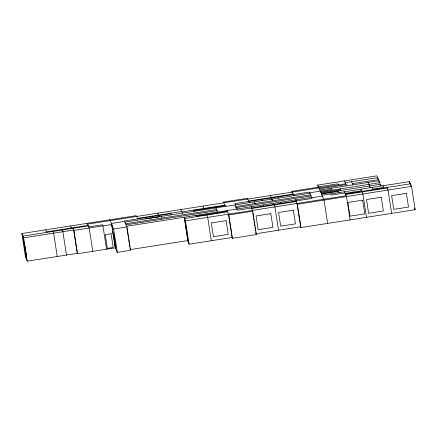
<?xml version="1.0" encoding="UTF-8"?>
<svg xmlns="http://www.w3.org/2000/svg" width="437" height="437" viewBox="0 0 437 437"><rect width="100%" height="100%" fill="white"/><g stroke="black" fill="none" stroke-linecap="round" stroke-linejoin="round"><path stroke-width="0.66" d="M318.212 187.735L317.803 185.07L376.962 175.821L379.808 182.677L380.119 184.676M318.551 186.872L338.101 183.813L338.538 184.873M345.23 182.699L377.71 177.619L377.912 178.952M21.85 233.555L23.636 237.854L73.711 230.026L77.322 253.351L27.247 261.179L25.461 256.874L21.85 233.555L136.306 215.66L137.77 218.871M292.145 192.657L291.938 191.324L318.666 187.145M87.558 224.137L345.672 183.758M319.354 188.811L346.038 184.643M352.348 183.655L378.513 179.563L378.721 180.896M46.557 231.867L88.072 225.372M88.29 225.902L22.915 236.122L26.526 259.447M137.546 218.391L181.683 211.492M248.626 201.025L293.178 194.055M319.851 190.002L379.01 180.754L379.321 182.753M181.868 211.885L224.869 205.161M248.806 201.419L235.101 203.56L235.674 204.789M170.889 213.693L124.414 220.964L126.943 226.967L130.554 250.286L117.285 252.362L115.237 247.424M248.844 201.495L293.396 194.531L293.921 195.683L291.938 191.324M293.424 194.591L309.467 192.078L312.111 198.442L296.067 200.949M88.711 226.918L102.422 224.776L102.935 225.869L106.546 249.194M111.369 223.482L124.632 221.406M193.924 210.514L225.11 205.641L225.443 206.39L223.444 202.036L247.386 198.289L249.385 202.648M309.762 192.783L331.978 189.308L331.508 188.183M124.889 222.111L309.97 193.176M73.869 230.414L111.785 224.487L115.395 247.812L77.48 253.739L73.869 230.414L72.99 228.294M320.649 191.925L379.808 182.677M320.993 192.75L340.543 189.696M125.616 223.771L216.654 209.536M235.565 206.581L310.663 194.836M321.315 193.536L380.474 184.288L381.201 186.031M321.556 194.11L338.648 191.439L339.134 192.608M126.058 224.842L217.096 210.607M236.007 207.651L311.106 195.907M322.042 195.279L409.556 181.595L411.539 186.375L415.15 209.7L300.918 227.573L296.974 203.445L295.663 199.84L296.089 201.009L251.537 207.974M126.654 226.268L311.701 197.333M311.821 197.743L322.375 196.087M109.834 219.795L113.675 229.037L126.943 226.967M196.279 216.184L227.464 211.306L227.169 210.552L228.813 214.96L232.424 238.285L256.366 234.543L252.755 211.218L251.111 206.805M345.012 192.957L331.273 195.104L330.776 193.913M345.164 193.334L361.536 190.772M227.622 211.798L184.622 218.522L188.232 241.841M251.565 208.056L237.859 210.197L237.406 208.952M372.914 189.161L383.817 187.457L383.102 185.73M251.712 208.454L296.264 201.49M345.432 193.973L410.474 183.802L410.78 185.801M345.651 194.503L387.16 188.014M232.424 238.285L232.091 237.477L189.09 244.201L187.784 240.596L184.174 217.271L185.479 220.876L346.17 195.754M228.813 214.96L252.755 211.218M296.974 203.445L297.307 204.254L411.539 186.375M188.26 240.519L130.264 249.587L130.057 248.254M255.825 232.402L256.033 233.735L300.585 226.77M52.828 231.446L53.642 233.161L57.252 256.486M270.23 195.579L271.131 197.502M202.997 206.089L204.084 208.411M193.7 210.033L194.274 211.262M180.781 209.563L182.442 213.114M157.686 213.174L158.593 215.102M158.817 215.583L159.352 216.725L145.876 218.828L145.341 217.686M70.455 225.956L71.406 227.977M278.456 196.868L278.981 198.021M271.426 197.966L272.655 200.78M214.72 207.264L215.053 208.012M62.879 231.719L62.158 229.988L62.879 231.719L66.49 255.044M414.511 208.154L415.15 209.7M386.942 187.484L388.007 190.057L391.618 213.376M372.198 187.435L373.116 189.642M368.047 182.469L370.237 187.746M360.886 189.205L361.803 191.411M362.022 191.941L362.868 193.984L366.479 217.309M351.545 181.71L352.845 184.846M353.178 192.083L353.44 192.722M344.487 180.902L346.536 185.834M344.514 191.767L346.503 196.557M340.199 188.866L340.865 190.477M317.803 185.07L324.03 200.075L327.641 223.394M271.869 199.13L272.557 200.796M263.129 204.926L263.609 206.089M254.405 201.861L255.11 203.522M256.033 233.735L256.366 234.543M234.871 204.915L236.603 209.077M215.96 207.87L217.692 212.032M204.347 208.886L204.658 209.64M206.39 213.797L206.701 214.551M170.687 213.207L171.37 214.846M161.187 216.435L161.876 218.101M112.741 231.91L112.926 232.353M114.865 245.632L115.051 246.075M87.225 223.334L89.17 228.021L92.781 251.346M45.705 229.824L46.775 232.397M216.779 212.174L217.074 212.928M280.707 202.178L281.149 203.342M273.671 203.281L274.114 204.445M274.218 204.937L274.928 206.892L278.538 230.217M206.838 215.048L207.695 217.407L211.306 240.727M196.005 215.425L196.459 216.67M409.556 181.595L409.862 183.595M380.474 184.288L380.682 185.621M346.497 196.546L350.113 219.882M297.307 204.254L300.918 227.573M252.422 210.41L252.624 211.743M252.832 213.076L253.449 217.074M253.657 218.407L253.864 219.74M254.072 221.073L254.378 223.072M254.585 224.405L254.793 225.738M255 227.071L255.618 231.069M228.48 214.157L232.091 237.477M185.479 220.876L189.09 244.201M126.959 228.267L128.096 235.598M128.303 236.93L128.511 238.263M128.713 239.596L129.849 246.921M113.675 229.037L117.285 252.362M111.675 225.481L111.883 226.814M112.09 228.147L112.298 229.48M112.5 230.812L113.227 235.477M113.451 236.488L113.636 238.143M113.855 239.099L114.876 246.14M23.636 237.854L27.247 261.179M111.064 233.735L105.213 234.647L107.338 248.369L113.188 247.451L111.064 233.735M226.082 220.663L211.317 222.974L213.442 236.696L228.207 234.385L226.082 220.663M270.809 213.671L256.038 215.982L258.163 229.704L272.934 227.393L270.809 213.671M293.314 210.153L278.549 212.464L280.674 226.18L295.439 223.875L293.314 210.153M362.655 200.151L347.89 202.462L350.015 216.184L364.78 213.873L362.655 200.151M381.255 197.245L366.49 199.556L368.615 213.272L383.38 210.967L381.255 197.245M406.394 193.312L391.628 195.623L393.753 209.345L408.519 207.034L406.394 193.312M262.014 200.67L261.473 199.523L261.992 200.676M113.773 234.39L113.587 233.948L115.892 248.112L113.773 234.39M24.439 243.551L23.98 242.437L26.564 257.267L24.439 243.551"/></g></svg>
